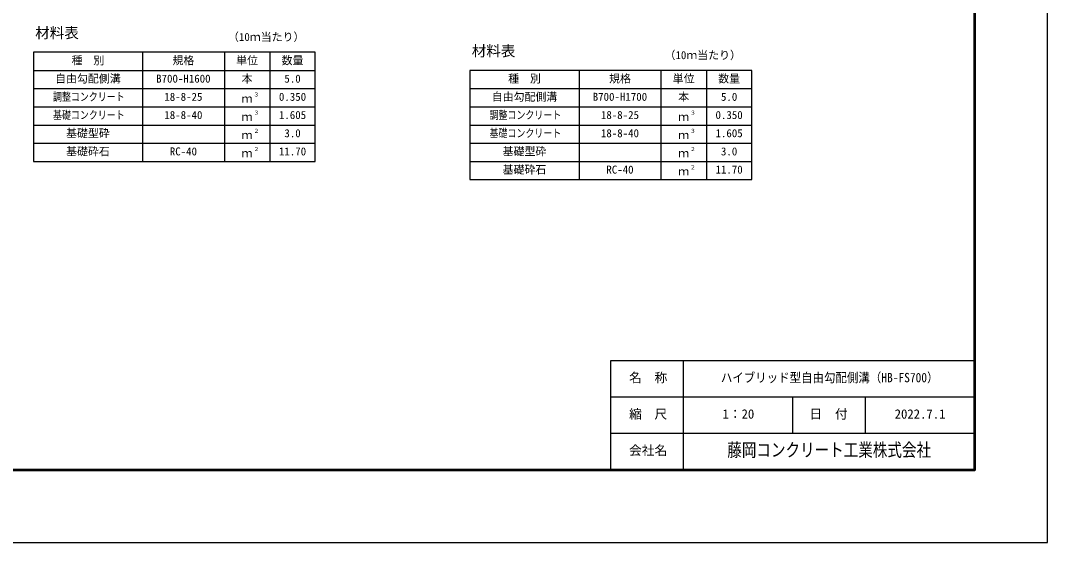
# Model space of a CAD drawing. Units: millimetres, scale not verified. Extents: x -16800 to 16800, y -5940 to 5940.
# Drawn here: x 11155 to 16800, y -5940 to -3072 of the extents above; entities that cross this region are included whole.
import ezdxf
from ezdxf.enums import TextEntityAlignment as Align

# ---------------------------------------------------------------- set-up
doc = ezdxf.new("R2010")
doc.units = ezdxf.units.MM
doc.header["$LTSCALE"] = 20
for name, color, linetype, lineweight in [('0-1_Defpoints', 5, 'Continuous', 25), ('0-3_HYO', 3, 'Continuous', 25), ('0-4_HYO2', 4, 'Continuous', 25), ('0-6_TXT', 7, 'Continuous', 25), ('0-7_WAKU', 3, 'Continuous', 25), ('0-8_WAKU-LINE', 7, 'Continuous', 25)]:
    doc.layers.add(name, color=color, linetype=linetype, lineweight=lineweight)
doc.layers.add('0-9_WAKU-TXT', color=7, linetype='Continuous')
doc.styles.add('ＭＳ ゴシック', font='')
doc.styles.get('ＭＳ ゴシック').set_extended_font_data('MS Gothic')

msp = doc.modelspace()

# ---------------------------------------------------------------- linework, layer by layer
at = {"layer": '0-1_Defpoints'}
msp.add_lwpolyline([(0, -5940), (16800, -5940), (16800, 5940), (0, 5940)], close=True, dxfattribs=at)
at = {"layer": '0-3_HYO'}
for p, q in [((11825, -3246.12), (11825, -3846.12)), ((12275, -3246.12), (12275, -3846.12)), ((12525, -3246.12), (12525, -3846.12)), ((11225, -3346.12), (12775, -3346.12)), ((14225, -3346.12), (14225, -3946.12)), ((14675, -3346.12), (14675, -3946.12)), ((14925, -3346.12), (14925, -3946.12)), ((13625, -3446.12), (15175, -3446.12))]:
    msp.add_line(p, q, dxfattribs=at)
for points in [[(11225, -3846.12), (12775, -3846.12), (12775, -3246.12), (11225, -3246.12)], [(13625, -3946.12), (15175, -3946.12), (15175, -3346.12), (13625, -3346.12)]]:
    msp.add_lwpolyline(points, close=True, dxfattribs=at)
at = {"layer": '0-4_HYO2'}
for p, q in [((11225, -3446.12), (12775, -3446.12)), ((11225, -3546.12), (12775, -3546.12)), ((13625, -3546.12), (15175, -3546.12)), ((11225, -3646.12), (12775, -3646.12)), ((13625, -3646.12), (15175, -3646.12)), ((11225, -3746.12), (12775, -3746.12)), ((13625, -3746.12), (15175, -3746.12)), ((13625, -3846.12), (15175, -3846.12))]:
    msp.add_line(p, q, dxfattribs=at)
at = {"layer": '0-7_WAKU'}
for p, q in [((14400, -4940), (16400, -4940)), ((14400, -5540), (14400, -4940))]:
    msp.add_line(p, q, dxfattribs=at)
at = {"layer": '0-7_WAKU', "lineweight": 50}
msp.add_lwpolyline([(400, -5540), (16400, -5540), (16400, 5540), (400, 5540)], close=True, dxfattribs=at)
at = {"layer": '0-8_WAKU-LINE'}
for p, q in [((14800, -5540), (14800, -4940)), ((14400, -5140), (16400, -5140)), ((15400, -5340), (15400, -5140)), ((15800, -5340), (15800, -5140)), ((14400, -5340), (16400, -5340))]:
    msp.add_line(p, q, dxfattribs=at)

# ---------------------------------------------------------------- texts
at = {"layer": '0-6_TXT', "style": 'ＭＳ ゴシック'}
for s, height, p in [('材料表', 58.65, (11235, -3186.12)), ('（10ｍ当たり）', 43.99, (12295, -3197.12)), ('材料表', 58.65, (13635, -3286.12)), ('種\u3000別', 43.99, (11435, -3326.12)), ('規格', 43.99, (11990, -3326.12)), ('単位', 43.99, (12340, -3326.12)), ('数量', 43.99, (12590, -3326.12)), ('（10ｍ当たり）', 43.99, (14695, -3297.12)), ('自由勾配側溝', 43.99, (11345, -3426.12)), ('B700-H1600', 43.99, (11900, -3426.12)), ('本', 43.99, (12370, -3426.12)), ('5.0', 43.99, (12605, -3426.12)), ('種\u3000別', 43.99, (13835, -3426.12)), ('規格', 43.99, (14390, -3426.12)), ('単位', 43.99, (14740, -3426.12)), ('数量', 43.99, (14990, -3426.12)), ('18-8-25', 43.99, (11945, -3526.12)), ('ｍ', 43.99, (12370, -3536.12)), ('３', 21.99, (12435.54, -3495.75)), ('0.350', 43.99, (12575, -3526.12)), ('自由勾配側溝', 43.99, (13745, -3526.12)), ('B700-H1700', 43.99, (14300, -3526.12)), ('本', 43.99, (14770, -3526.12)), ('5.0', 43.99, (15005, -3526.12)), ('18-8-40', 43.99, (11945, -3626.12)), ('ｍ', 43.99, (12370, -3636.12)), ('３', 21.99, (12435.54, -3595.75)), ('1.605', 43.99, (12575, -3626.12)), ('18-8-25', 43.99, (14345, -3626.12)), ('ｍ', 43.99, (14770, -3636.12)), ('３', 21.99, (14835.54, -3595.75)), ('0.350', 43.99, (14975, -3626.12)), ('基礎型砕', 43.99, (11405, -3726.12)), ('２', 21.99, (12435.54, -3695.75)), ('3.0', 43.99, (12605, -3726.12)), ('18-8-40', 43.99, (14345, -3726.12)), ('３', 21.99, (14835.54, -3695.75)), ('1.605', 43.99, (14975, -3726.12)), ('ｍ', 43.99, (12370, -3736.12)), ('ｍ', 43.99, (14770, -3736.12)), ('基礎砕石', 43.99, (11405, -3826.12)), ('RC-40', 43.99, (11975, -3826.12)), ('２', 21.99, (12435.54, -3795.75)), ('11.70', 43.99, (12575, -3826.12)), ('基礎型砕', 43.99, (13805, -3826.12)), ('２', 21.99, (14835.54, -3795.75)), ('3.0', 43.99, (15005, -3826.12)), ('ｍ', 43.99, (12370, -3836.12)), ('ｍ', 43.99, (14770, -3836.12)), ('基礎砕石', 43.99, (13805, -3926.12)), ('RC-40', 43.99, (14375, -3926.12)), ('ｍ', 43.99, (14770, -3936.12)), ('２', 21.99, (14835.54, -3895.75)), ('11.70', 43.99, (14975, -3926.12))]:
    msp.add_text(s, height=height, dxfattribs=at).set_placement(p, align=Align.BOTTOM_LEFT)
at = {"layer": '0-6_TXT', "style": 'ＭＳ ゴシック', "width": 0.8}
for s, p in [('調整コンクリート', (11333, -3526.12)), ('基礎コンクリート', (11333, -3626.12)), ('調整コンクリート', (13733, -3626.12)), ('基礎コンクリート', (13733, -3726.12))]:
    msp.add_text(s, height=43.99, dxfattribs=at).set_placement(p, align=Align.BOTTOM_LEFT)
at = {"layer": '0-9_WAKU-TXT', "style": 'ＭＳ ゴシック'}
for s, p in [('名\u3000称', (14499.9, -5075)), ('縮\u3000尺', (14499.9, -5275)), ('1：20', (15013.5, -5275)), ('日\u3000付', (15491.89, -5275)), ('2022.7.1', (15960, -5275)), ('会社名', (14499.9, -5475))]:
    msp.add_text(s, height=51.32, dxfattribs=at).set_placement(p, align=Align.BOTTOM_LEFT)
for s, height, width, p in [('ハイブリッド型自由勾配側溝（HB-FS700）', 51.32, 0.9, (15004.5, -5075)), ('藤岡コンクリート工業株式会社', 73.31, 0.8, (15040, -5490))]:
    msp.add_text(s, height=height, dxfattribs=dict(at, width=width)).set_placement(p, align=Align.BOTTOM_LEFT)

doc.saveas('drawing.dxf')
